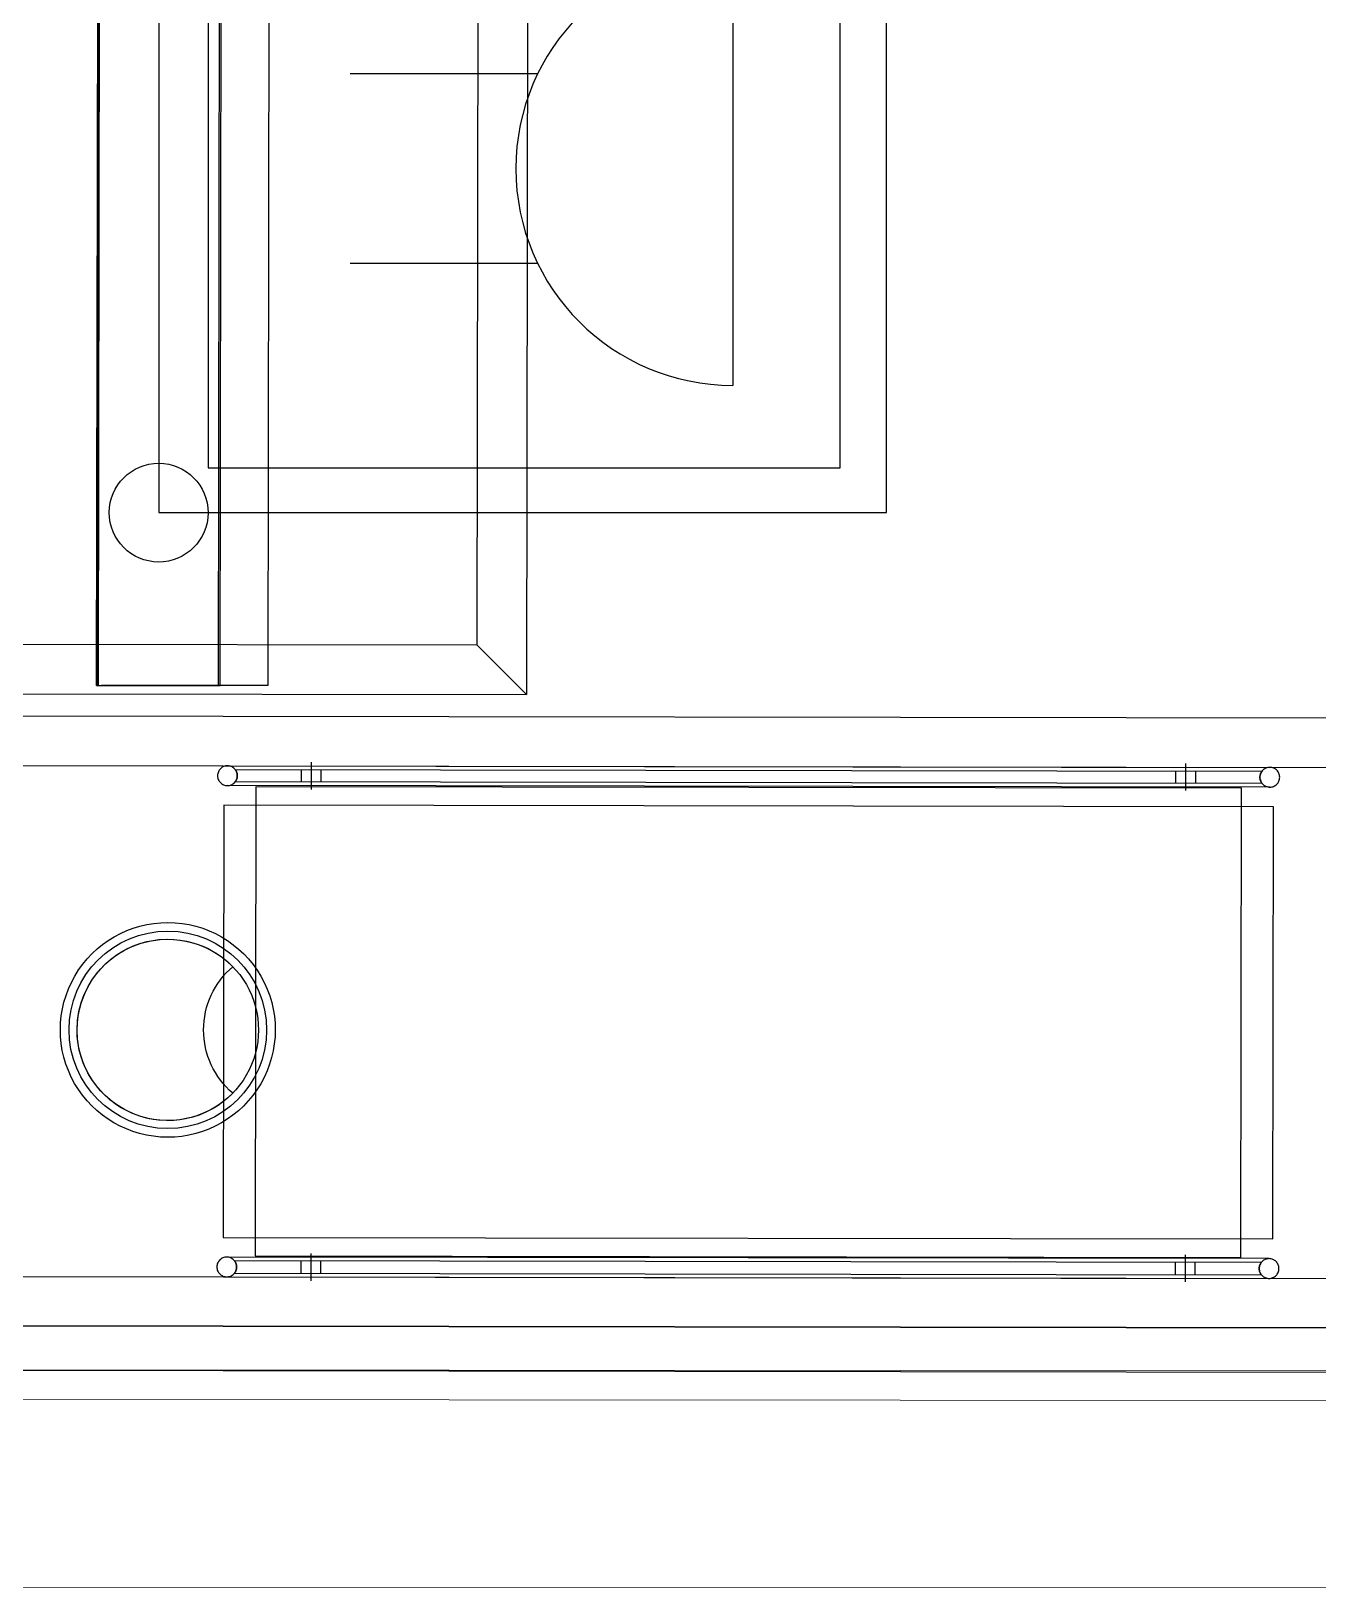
# Model space of a CAD drawing. Header units: inches. Extents: x 78 to 199, y 70 to 92.
# Drawn here: x 144.379 to 144.9, y 78.616 to 79.248 of the extents above; entities that cross this region are included whole.
import ezdxf
from ezdxf.enums import TextEntityAlignment as Align

# ---------------------------------------------------------------- set-up
doc = ezdxf.new("R2010")
doc.units = ezdxf.units.IN
doc.header["$MEASUREMENT"] = 0
for name, pattern in [('ACAD_ISO02W100', [15, 12, -3]), ('ACAD_ISO03W100', [30, 12, -18]), ('DASHED', [0.75, 0.5, -0.25]), ('DGN Style 5', [15.868117, 6.800621, -9.067495])]:
    doc.linetypes.add(name, pattern=pattern)
for name, color, linetype in [('1501', 6, 'Continuous'), ('A002_Pen02', 2, 'Continuous'), ('DIM', 152, 'Continuous'), ('ELE-OBJ', 7, 'Continuous'), ('ELEC-NORMAL', 7, 'Continuous'), ('L.C Risers', 130, 'Continuous')]:
    doc.layers.add(name, color=color, linetype=linetype)
doc.layers.add('21212-FC-A-XREF-GROUND FLOOR PLAN-REV-31-10-12$0$GB-Wall-Cladding-EEE', color=1, linetype='Continuous', lineweight=15)
doc.layers.add('GOLDCLADDING', color=7, linetype='Continuous', true_color=0xffc20a)
doc.styles.add('ROMANS', font='romans.shx')

# ---------------------------------------------------------------- blocks, each defined once
blk = doc.blocks.new('GRWRFHRH')
at = {"color": 252, "linetype": 'DASHED'}
for p, q in [((4.42765, 6.31352), (4.42942, 7.49652)), ((4.428, 6.31352), (4.42977, 7.49652)), ((4.428, 6.31352), (4.42977, 7.49652)), ((4.42835, 6.31352), (4.43012, 7.49652)), ((4.47696, 6.31345), (4.47873, 7.49645)), ((4.47766, 6.31345), (4.47943, 7.49644)), ((4.49873, 7.49642), (4.49696, 6.31342)), ((4.42765, 6.31352), (4.47766, 6.31345)), ((4.49696, 6.31342), (4.42958, 6.31352))]:
    blk.add_line(p, q, dxfattribs=at)
at = {"color": 252, "linetype": 'ACAD_ISO03W100'}
for p, q in [((4.60341, 7.49276), (4.60165, 6.30976)), ((4.58168, 6.32979), (4.58338, 7.47279)), ((4.58168, 6.32979), (4.35668, 6.33012)), ((4.60165, 6.30976), (4.58168, 6.32979)), ((4.60165, 6.30976), (4.58168, 6.32979)), ((4.33665, 6.31015), (4.60165, 6.30976)), ((5.26864, 6.29977), (4.33664, 6.30115)), ((4.35661, 6.28112), (5.24861, 6.2798)), ((4.3563, 6.07413), (5.2483, 6.0728)), ((5.26827, 6.05277), (4.33627, 6.05415))]:
    blk.add_line(p, q, dxfattribs=at)
at = {"color": 252, "linetype": 'DGN Style 5', "ltscale": 3}
for p, q in [((4.48061, 6.28094), (4.90261, 6.28031)), ((4.48373, 6.27943), (4.48373, 6.27944)), ((4.48373, 6.27944), (4.89948, 6.27882)), ((4.51459, 6.27139), (4.51461, 6.28239)), ((4.86859, 6.27087), (4.86861, 6.28187)), ((4.89947, 6.27382), (4.48372, 6.27444)), ((4.9026, 6.27231), (4.4806, 6.27294)), ((4.4921, 6.27242), (4.49181, 6.08242)), ((4.8911, 6.27183), (4.4921, 6.27242)), ((4.89081, 6.08183), (4.8911, 6.27183)), ((4.47909, 6.26494), (4.47883, 6.08994)), ((4.90408, 6.26431), (4.47909, 6.26494)), ((4.90383, 6.08931), (4.90408, 6.26431)), ((4.47883, 6.08994), (4.90383, 6.08931)), ((4.90231, 6.08131), (4.48031, 6.08194)), ((4.89919, 6.07982), (4.48343, 6.08043)), ((4.49181, 6.08242), (4.89081, 6.08183)), ((4.51431, 6.08339), (4.5143, 6.07239)), ((4.86832, 6.08286), (4.8683, 6.07187)), ((4.4803, 6.07394), (4.9023, 6.07331)), ((4.48343, 6.07544), (4.48343, 6.07544)), ((4.48343, 6.07544), (4.89918, 6.07482))]:
    blk.add_line(p, q, dxfattribs=at)
at = {"color": 252, "ltscale": 3}
for p, q in [((4.33627, 6.05415), (5.26827, 6.05277)), ((5.80327, 6.05198), (4.34127, 6.05415)), ((4.34124, 6.03615), (5.80324, 6.03398))]:
    blk.add_line(p, q, dxfattribs=at)
at = {"color": 252, "linetype": 'DASHED'}
blk.add_ellipse((4.45276, 6.38348), major_axis=(-0.01414, 0.01414), ratio=1, start_param=2.354711, end_param=8.637896, dxfattribs=at)
at = {"color": 252, "linetype": 'DGN Style 5', "ltscale": 3, "extrusion": (0, 0, -1)}
for centre, major_axis, start_param, end_param in [((4.4806, 6.27694), (0.00283, 0.00283), -0.783914, 5.499271), ((4.4806, 6.27694), (0.00283, 0.00283), 0.112453, 0.786882), ((4.9026, 6.27631), (-0.00283, 0.00283), 0.786882, 7.070067), ((4.4806, 6.27694), (0.00283, 0.00283), 0.786882, 1.461311), ((4.9026, 6.27631), (-0.00283, 0.00283), 5.499271, 6.174402), ((4.9026, 6.27631), (-0.00283, 0.00283), 4.824842, 5.499271), ((4.48031, 6.07794), (0.00283, 0.00283), -0.783914, 5.499271), ((4.48031, 6.07794), (0.00283, 0.00283), 0.112453, 0.786882), ((4.48031, 6.07794), (0.00283, 0.00283), 0.786882, 1.461311), ((4.90231, 6.07731), (-0.00283, 0.00283), 0.786882, 7.070067), ((4.90231, 6.07731), (0.00283, 0.00283), 3.928475, 4.602904), ((4.90231, 6.07731), (0.00283, 0.00283), 3.253343, 3.928475)]:
    blk.add_ellipse(centre, major_axis=major_axis, ratio=1, start_param=start_param, end_param=end_param, dxfattribs=at)
at = {"color": 252, "linetype": 'ACAD_ISO02W100', "ltscale": 3}
blk.add_ellipse((4.45645, 6.17398), major_axis=(-0.02828, 0.02828), ratio=1, start_param=2.354711, end_param=8.637896, dxfattribs=at)
at = {"layer": '1501', "color": 252, "extrusion": (0, 0, -1)}
for centre, major_axis, start_param, end_param in [((4.45645, 6.17398), (-0.02597, 0.02597), 3.129397, 7.869144), ((4.5046, 6.17391), (0.0238, 0.0238), 3.06339, 4.793559)]:
    blk.add_ellipse(centre, major_axis=major_axis, ratio=1, start_param=start_param, end_param=end_param, dxfattribs=at)
at = {"layer": '21212-FC-A-XREF-GROUND FLOOR PLAN-REV-31-10-12$0$GB-Wall-Cladding-EEE', "color": 252, "ltscale": 3}
for p, q in [((4.22217, 6.03633), (6.84157, 6.03478)), ((4.23417, 6.02433), (6.82957, 6.02278)), ((4.23417, 5.94833), (6.82957, 5.94678))]:
    blk.add_line(p, q, dxfattribs=at)
at = {"layer": 'A002_Pen02', "color": 252, "linetype": 'DGN Style 5'}
for p, q in [((4.5106, 6.2744), (4.5106, 6.2794)), ((4.5186, 6.27439), (4.5186, 6.27938)), ((4.8646, 6.27387), (4.86461, 6.27887)), ((4.8726, 6.27386), (4.87261, 6.27886)), ((4.51031, 6.08039), (4.5103, 6.0754)), ((4.51831, 6.08038), (4.5183, 6.07538)), ((4.86431, 6.07987), (4.8643, 6.07487)), ((4.87231, 6.07986), (4.8723, 6.07486))]:
    blk.add_line(p, q, dxfattribs=at)
at = {"layer": 'DIM', "color": 252, "extrusion": (0, 0, -1)}
for major_axis, start_param, end_param in [((0.03076, 0.03076), 2.357678, 5.499271), ((-0.03076, 0.03076), 0.786882, 3.928475), ((-0.02597, 0.02597), 3.928475, 7.070067), ((-0.02597, 0.02597), 0.786882, 3.928475)]:
    blk.add_ellipse((4.45645, 6.17398), major_axis=major_axis, ratio=1, start_param=start_param, end_param=end_param, dxfattribs=at)
at = {"color": 252, "style": 'ROMANS'}
for p in [(-5.11757, 7.45916, 0), (3.16531, 4.70638, 0), (-5.11757, 4.62872, 0)]:
    blk.add_attdef('ELEV', text='', height=0.10354, dxfattribs=at).set_placement(p, align=Align.BOTTOM_LEFT)
for p in [(-5.11757, 7.39034, 0), (3.16531, 4.63756, 0), (-5.11757, 4.5599, 0)]:
    blk.add_attdef('LEVEL', text='', height=0.10354, dxfattribs=at).set_placement(p, align=Align.TOP_LEFT)
blk = doc.blocks.new('wetwetwet')
at = {"layer": 'ELE-OBJ', "color": 3}
for p, q in [((-174.2, 0), (174.2, 0)), ((-76.2, -156.7), (-76.2, -307.2)), ((76.2, -156.7), (76.2, -307.2))]:
    blk.add_line(p, q, dxfattribs=at)
blk.add_ellipse((0, 0), major_axis=(-123.2, -123.2), ratio=1, start_param=-0.785398, end_param=2.356194, dxfattribs=at)
blk = doc.blocks.new('dfdfdfddf')
at = {"layer": 'L.C Risers', "color": 3, "ltscale": 1000}
for points in [[(-0.20548, 0.1754), (-0.20548, 0), (0.20548, 0), (0.20548, 0.1754)], [(-0.19467, 0.16347), (-0.19467, 0.01119), (0.19161, 0.01119), (0.19161, 0.16347)]]:
    blk.add_lwpolyline(points, close=True, dxfattribs=at)
at = {"layer": 'ELEC-NORMAL', "lineweight": -3, "xscale": 0.0003, "yscale": 0.0003, "zscale": 0.0003, "rotation": 180}
blk.add_blockref('wetwetwet', (-0.12253, 0.03706), dxfattribs=at)

msp = doc.modelspace()

# ---------------------------------------------------------------- block references
at = {"xscale": 1.68, "yscale": 1.68, "zscale": 1.68, "rotation": 90}
msp.add_blockref('dfdfdfddf', (144.72557, 79.39802, 0), dxfattribs=at)
at = {"layer": 'GOLDCLADDING'}
msp.add_blockref('GRWRFHRH', (139.97813, 72.66933, 0), dxfattribs=at)

doc.saveas('drawing.dxf')
